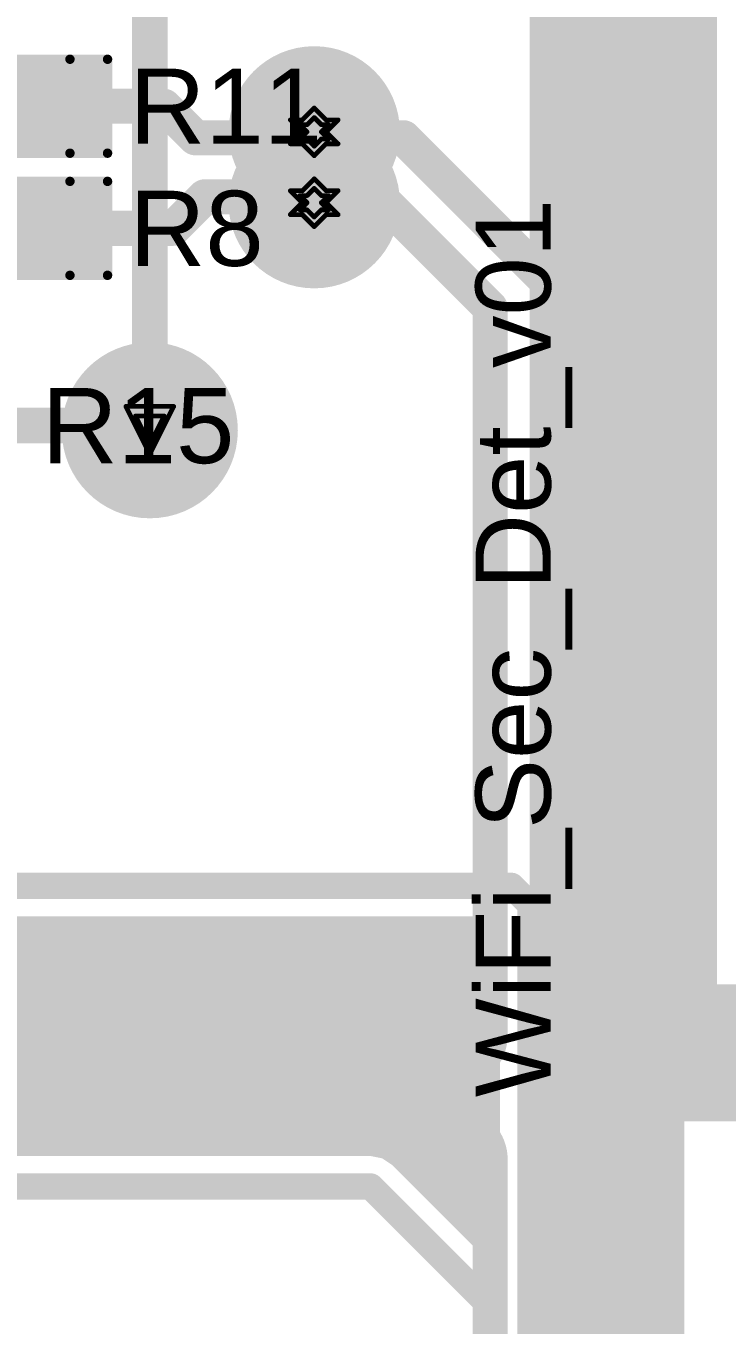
# Model space of a CAD drawing. Header units: inches. Extents: x -21 to 344, y -3 to 240.
# Drawn here: x 68.63 to 76.09, y 36.32 to 50.15 of the extents above; entities that cross this region are included whole.
import ezdxf

# ---------------------------------------------------------------- set-up
doc = ezdxf.new("R2010")
doc.units = ezdxf.units.IN
for name, color, linetype in [('Bottom 3D Body', 216, 'Continuous'), ('Bottom Layer', 5, 'Continuous'), ('Drill Drawing', 1, 'Continuous'), ('Int1 -GND)', 76, 'Continuous'), ('Int2 -PWR)', 16, 'Continuous'), ('Keep-Out Layer', 6, 'Continuous'), ('Route Tool Path', 56, 'Continuous'), ('Top Component Center', 76, 'Continuous'), ('Top Designator', 56, 'Continuous'), ('Top Layer', 1, 'Continuous'), ('Top Overlay', 2, 'Continuous'), ('Top Paste', 8, 'Continuous'), ('Top Solder', 216, 'Continuous'), ('Via Holes', 16, 'Continuous')]:
    doc.layers.add(name, color=color, linetype=linetype)
doc.styles.add('Arial', font='', dxfattribs={"height": 0.2})
doc.styles.get('Arial').set_extended_font_data('Arial')

# ---------------------------------------------------------------- blocks, each defined once
blk = doc.blocks.new('RES_0603_46')
at = {"layer": 'Top Layer'}
for points in [[(-1.283, 0.394), (-0.318, 0.394), (-0.318, -0.394), (-1.283, -0.394)], [(0.318, 0.394), (1.283, 0.394), (1.283, -0.394), (0.318, -0.394)]]:
    blk.add_hatch(color=1, dxfattribs=at).paths.add_polyline_path(points)
at = {"layer": 'Top Paste'}
for points in [[(-1.41, 0.521), (-0.191, 0.521), (-0.191, -0.521), (-1.41, -0.521)], [(0.191, 0.521), (1.41, 0.521), (1.41, -0.521), (0.191, -0.521)]]:
    blk.add_hatch(color=8, dxfattribs=at).paths.add_polyline_path(points)
at = {"layer": 'Top Solder'}
for points in [[(-1.333, 0.444), (-0.268, 0.444), (-0.268, -0.444), (-1.333, -0.444)], [(0.268, 0.444), (1.333, 0.444), (1.333, -0.444), (0.268, -0.444)]]:
    blk.add_hatch(color=216, dxfattribs=at).paths.add_polyline_path(points)
at = {"layer": 'Bottom 3D Body'}
for points in [[(-1, -0.5, 0.1, 0.1, 0), (-1, 0.5, 0.1, 0.1, 0)], [(-1, 0.5, 0.1, 0.1, 0), (1, 0.5, 0.1, 0.1, 0)], [(1, -0.5, 0.1, 0.1, 0), (1, 0.5, 0.1, 0.1, 0)], [(-1, -0.5, 0.1, 0.1, 0), (1, -0.5, 0.1, 0.1, 0)]]:
    blk.add_lwpolyline(points, format="xyseb", dxfattribs=at)
for points in [[(-1.025, 0.5, 0.05, 0.05, 1), (-0.975, 0.5, 0.05, 0.05, 1)], [(-1.025, 0.5, 0.05, 0.05, 1), (-0.975, 0.5, 0.05, 0.05, 1)], [(0.975, 0.5, 0.05, 0.05, 1), (1.025, 0.5, 0.05, 0.05, 1)], [(0.975, 0.5, 0.05, 0.05, 1), (1.025, 0.5, 0.05, 0.05, 1)], [(-1.025, -0.5, 0.05, 0.05, 1), (-0.975, -0.5, 0.05, 0.05, 1)], [(-1.025, -0.5, 0.05, 0.05, 1), (-0.975, -0.5, 0.05, 0.05, 1)], [(0.975, -0.5, 0.05, 0.05, 1), (1.025, -0.5, 0.05, 0.05, 1)], [(0.975, -0.5, 0.05, 0.05, 1), (1.025, -0.5, 0.05, 0.05, 1)]]:
    blk.add_lwpolyline(points, format="xyseb", close=True, dxfattribs=at)
at = {"layer": 'Top Component Center'}
for points in [[(-1.4, 0.5, 0.1, 0.1, 0), (1.4, 0.5, 0.1, 0.1, 0)], [(-1.4, -0.5, 0.1, 0.1, 0), (-1.4, 0.5, 0.1, 0.1, 0)], [(1.4, -0.5, 0.1, 0.1, 0), (1.4, 0.5, 0.1, 0.1, 0)], [(0, -0.2, 0.1, 0.1, 0), (0, 0.2, 0.1, 0.1, 0)], [(-0.2, 0, 0.1, 0.1, 0), (0.2, 0, 0.1, 0.1, 0)], [(-1.4, -0.5, 0.1, 0.1, 0), (1.4, -0.5, 0.1, 0.1, 0)]]:
    blk.add_lwpolyline(points, format="xyseb", dxfattribs=at)
for points in [[(-1.425, 0.5, 0.05, 0.05, 1), (-1.375, 0.5, 0.05, 0.05, 1)], [(-1.425, 0.5, 0.05, 0.05, 1), (-1.375, 0.5, 0.05, 0.05, 1)], [(1.375, 0.5, 0.05, 0.05, 1), (1.425, 0.5, 0.05, 0.05, 1)], [(1.375, 0.5, 0.05, 0.05, 1), (1.425, 0.5, 0.05, 0.05, 1)], [(-0.025, 0.2, 0.05, 0.05, 1), (0.025, 0.2, 0.05, 0.05, 1)], [(-0.225, 0, 0.05, 0.05, 1), (-0.175, 0, 0.05, 0.05, 1)], [(0.175, 0, 0.05, 0.05, 1), (0.225, 0, 0.05, 0.05, 1)], [(-0.025, -0.2, 0.05, 0.05, 1), (0.025, -0.2, 0.05, 0.05, 1)], [(-1.425, -0.5, 0.05, 0.05, 1), (-1.375, -0.5, 0.05, 0.05, 1)], [(-1.425, -0.5, 0.05, 0.05, 1), (-1.375, -0.5, 0.05, 0.05, 1)], [(1.375, -0.5, 0.05, 0.05, 1), (1.425, -0.5, 0.05, 0.05, 1)], [(1.375, -0.5, 0.05, 0.05, 1), (1.425, -0.5, 0.05, 0.05, 1)]]:
    blk.add_lwpolyline(points, format="xyseb", close=True, dxfattribs=at)
at = {"layer": 'Top Designator'}
for points in [[(-1.4, 0.5, 0.1, 0.1, 0), (1.4, 0.5, 0.1, 0.1, 0)], [(-1.4, -0.5, 0.1, 0.1, 0), (-1.4, 0.5, 0.1, 0.1, 0)], [(1.4, -0.5, 0.1, 0.1, 0), (1.4, 0.5, 0.1, 0.1, 0)], [(-1.4, -0.5, 0.1, 0.1, 0), (1.4, -0.5, 0.1, 0.1, 0)]]:
    blk.add_lwpolyline(points, format="xyseb", dxfattribs=at)
for points in [[(-1.425, 0.5, 0.05, 0.05, 1), (-1.375, 0.5, 0.05, 0.05, 1)], [(-1.425, 0.5, 0.05, 0.05, 1), (-1.375, 0.5, 0.05, 0.05, 1)], [(1.375, 0.5, 0.05, 0.05, 1), (1.425, 0.5, 0.05, 0.05, 1)], [(1.375, 0.5, 0.05, 0.05, 1), (1.425, 0.5, 0.05, 0.05, 1)], [(-1.425, -0.5, 0.05, 0.05, 1), (-1.375, -0.5, 0.05, 0.05, 1)], [(-1.425, -0.5, 0.05, 0.05, 1), (-1.375, -0.5, 0.05, 0.05, 1)], [(1.375, -0.5, 0.05, 0.05, 1), (1.425, -0.5, 0.05, 0.05, 1)], [(1.375, -0.5, 0.05, 0.05, 1), (1.425, -0.5, 0.05, 0.05, 1)]]:
    blk.add_lwpolyline(points, format="xyseb", close=True, dxfattribs=at)
at = {"layer": 'Top Overlay'}
for points in [[(-1.4, 0.5, 0.1, 0.1, 0), (1.4, 0.5, 0.1, 0.1, 0)], [(-1.4, -0.5, 0.1, 0.1, 0), (-1.4, 0.5, 0.1, 0.1, 0)], [(1.4, -0.5, 0.1, 0.1, 0), (1.4, 0.5, 0.1, 0.1, 0)], [(-1.4, -0.5, 0.1, 0.1, 0), (1.4, -0.5, 0.1, 0.1, 0)]]:
    blk.add_lwpolyline(points, format="xyseb", dxfattribs=at)
for points in [[(-1.425, 0.5, 0.05, 0.05, 1), (-1.375, 0.5, 0.05, 0.05, 1)], [(-1.425, 0.5, 0.05, 0.05, 1), (-1.375, 0.5, 0.05, 0.05, 1)], [(1.375, 0.5, 0.05, 0.05, 1), (1.425, 0.5, 0.05, 0.05, 1)], [(1.375, 0.5, 0.05, 0.05, 1), (1.425, 0.5, 0.05, 0.05, 1)], [(-1.425, -0.5, 0.05, 0.05, 1), (-1.375, -0.5, 0.05, 0.05, 1)], [(-1.425, -0.5, 0.05, 0.05, 1), (-1.375, -0.5, 0.05, 0.05, 1)], [(1.375, -0.5, 0.05, 0.05, 1), (1.425, -0.5, 0.05, 0.05, 1)], [(1.375, -0.5, 0.05, 0.05, 1), (1.425, -0.5, 0.05, 0.05, 1)]]:
    blk.add_lwpolyline(points, format="xyseb", close=True, dxfattribs=at)
at = {"layer": 'Top Designator', "style": 'Arial'}
blk.add_text('R11', height=0.4, rotation=360, dxfattribs=at).set_placement((-0.8, -0.3))
blk = doc.blocks.new('RES_0603_49')
at = {"layer": 'Top Layer'}
for points in [[(-1.283, 0.394), (-0.318, 0.394), (-0.318, -0.394), (-1.283, -0.394)], [(0.318, 0.394), (1.283, 0.394), (1.283, -0.394), (0.318, -0.394)]]:
    blk.add_hatch(color=1, dxfattribs=at).paths.add_polyline_path(points)
at = {"layer": 'Top Paste'}
for points in [[(-1.41, 0.521), (-0.191, 0.521), (-0.191, -0.521), (-1.41, -0.521)], [(0.191, 0.521), (1.41, 0.521), (1.41, -0.521), (0.191, -0.521)]]:
    blk.add_hatch(color=8, dxfattribs=at).paths.add_polyline_path(points)
at = {"layer": 'Top Solder'}
for points in [[(-1.333, 0.444), (-0.268, 0.444), (-0.268, -0.444), (-1.333, -0.444)], [(0.268, 0.444), (1.333, 0.444), (1.333, -0.444), (0.268, -0.444)]]:
    blk.add_hatch(color=216, dxfattribs=at).paths.add_polyline_path(points)
at = {"layer": 'Bottom 3D Body'}
for points in [[(-1, 0.5, 0.1, 0.1, 0), (1, 0.5, 0.1, 0.1, 0)], [(-1, -0.5, 0.1, 0.1, 0), (-1, 0.5, 0.1, 0.1, 0)], [(1, -0.5, 0.1, 0.1, 0), (1, 0.5, 0.1, 0.1, 0)], [(-1, -0.5, 0.1, 0.1, 0), (1, -0.5, 0.1, 0.1, 0)]]:
    blk.add_lwpolyline(points, format="xyseb", dxfattribs=at)
for points in [[(-1.025, 0.5, 0.05, 0.05, 1), (-0.975, 0.5, 0.05, 0.05, 1)], [(-1.025, 0.5, 0.05, 0.05, 1), (-0.975, 0.5, 0.05, 0.05, 1)], [(0.975, 0.5, 0.05, 0.05, 1), (1.025, 0.5, 0.05, 0.05, 1)], [(0.975, 0.5, 0.05, 0.05, 1), (1.025, 0.5, 0.05, 0.05, 1)], [(-1.025, -0.5, 0.05, 0.05, 1), (-0.975, -0.5, 0.05, 0.05, 1)], [(-1.025, -0.5, 0.05, 0.05, 1), (-0.975, -0.5, 0.05, 0.05, 1)], [(0.975, -0.5, 0.05, 0.05, 1), (1.025, -0.5, 0.05, 0.05, 1)], [(0.975, -0.5, 0.05, 0.05, 1), (1.025, -0.5, 0.05, 0.05, 1)]]:
    blk.add_lwpolyline(points, format="xyseb", close=True, dxfattribs=at)
at = {"layer": 'Top Component Center'}
for points in [[(-1.4, -0.5, 0.1, 0.1, 0), (-1.4, 0.5, 0.1, 0.1, 0)], [(-1.4, 0.5, 0.1, 0.1, 0), (1.4, 0.5, 0.1, 0.1, 0)], [(1.4, -0.5, 0.1, 0.1, 0), (1.4, 0.5, 0.1, 0.1, 0)], [(0, -0.2, 0.1, 0.1, 0), (0, 0.2, 0.1, 0.1, 0)], [(-0.2, 0, 0.1, 0.1, 0), (0.2, 0, 0.1, 0.1, 0)], [(-1.4, -0.5, 0.1, 0.1, 0), (1.4, -0.5, 0.1, 0.1, 0)]]:
    blk.add_lwpolyline(points, format="xyseb", dxfattribs=at)
for points in [[(-1.425, 0.5, 0.05, 0.05, 1), (-1.375, 0.5, 0.05, 0.05, 1)], [(-1.425, 0.5, 0.05, 0.05, 1), (-1.375, 0.5, 0.05, 0.05, 1)], [(1.375, 0.5, 0.05, 0.05, 1), (1.425, 0.5, 0.05, 0.05, 1)], [(1.375, 0.5, 0.05, 0.05, 1), (1.425, 0.5, 0.05, 0.05, 1)], [(-0.025, 0.2, 0.05, 0.05, 1), (0.025, 0.2, 0.05, 0.05, 1)], [(-0.225, 0, 0.05, 0.05, 1), (-0.175, 0, 0.05, 0.05, 1)], [(0.175, 0, 0.05, 0.05, 1), (0.225, 0, 0.05, 0.05, 1)], [(-0.025, -0.2, 0.05, 0.05, 1), (0.025, -0.2, 0.05, 0.05, 1)], [(-1.425, -0.5, 0.05, 0.05, 1), (-1.375, -0.5, 0.05, 0.05, 1)], [(-1.425, -0.5, 0.05, 0.05, 1), (-1.375, -0.5, 0.05, 0.05, 1)], [(1.375, -0.5, 0.05, 0.05, 1), (1.425, -0.5, 0.05, 0.05, 1)], [(1.375, -0.5, 0.05, 0.05, 1), (1.425, -0.5, 0.05, 0.05, 1)]]:
    blk.add_lwpolyline(points, format="xyseb", close=True, dxfattribs=at)
at = {"layer": 'Top Designator'}
for points in [[(-1.4, -0.5, 0.1, 0.1, 0), (-1.4, 0.5, 0.1, 0.1, 0)], [(-1.4, 0.5, 0.1, 0.1, 0), (1.4, 0.5, 0.1, 0.1, 0)], [(1.4, -0.5, 0.1, 0.1, 0), (1.4, 0.5, 0.1, 0.1, 0)], [(-1.4, -0.5, 0.1, 0.1, 0), (1.4, -0.5, 0.1, 0.1, 0)]]:
    blk.add_lwpolyline(points, format="xyseb", dxfattribs=at)
for points in [[(-1.425, 0.5, 0.05, 0.05, 1), (-1.375, 0.5, 0.05, 0.05, 1)], [(-1.425, 0.5, 0.05, 0.05, 1), (-1.375, 0.5, 0.05, 0.05, 1)], [(1.375, 0.5, 0.05, 0.05, 1), (1.425, 0.5, 0.05, 0.05, 1)], [(1.375, 0.5, 0.05, 0.05, 1), (1.425, 0.5, 0.05, 0.05, 1)], [(-1.425, -0.5, 0.05, 0.05, 1), (-1.375, -0.5, 0.05, 0.05, 1)], [(-1.425, -0.5, 0.05, 0.05, 1), (-1.375, -0.5, 0.05, 0.05, 1)], [(1.375, -0.5, 0.05, 0.05, 1), (1.425, -0.5, 0.05, 0.05, 1)], [(1.375, -0.5, 0.05, 0.05, 1), (1.425, -0.5, 0.05, 0.05, 1)]]:
    blk.add_lwpolyline(points, format="xyseb", close=True, dxfattribs=at)
at = {"layer": 'Top Overlay'}
for points in [[(-1.4, -0.5, 0.1, 0.1, 0), (-1.4, 0.5, 0.1, 0.1, 0)], [(-1.4, 0.5, 0.1, 0.1, 0), (1.4, 0.5, 0.1, 0.1, 0)], [(1.4, -0.5, 0.1, 0.1, 0), (1.4, 0.5, 0.1, 0.1, 0)], [(-1.4, -0.5, 0.1, 0.1, 0), (1.4, -0.5, 0.1, 0.1, 0)]]:
    blk.add_lwpolyline(points, format="xyseb", dxfattribs=at)
for points in [[(-1.425, 0.5, 0.05, 0.05, 1), (-1.375, 0.5, 0.05, 0.05, 1)], [(-1.425, 0.5, 0.05, 0.05, 1), (-1.375, 0.5, 0.05, 0.05, 1)], [(1.375, 0.5, 0.05, 0.05, 1), (1.425, 0.5, 0.05, 0.05, 1)], [(1.375, 0.5, 0.05, 0.05, 1), (1.425, 0.5, 0.05, 0.05, 1)], [(-1.425, -0.5, 0.05, 0.05, 1), (-1.375, -0.5, 0.05, 0.05, 1)], [(-1.425, -0.5, 0.05, 0.05, 1), (-1.375, -0.5, 0.05, 0.05, 1)], [(1.375, -0.5, 0.05, 0.05, 1), (1.425, -0.5, 0.05, 0.05, 1)], [(1.375, -0.5, 0.05, 0.05, 1), (1.425, -0.5, 0.05, 0.05, 1)]]:
    blk.add_lwpolyline(points, format="xyseb", close=True, dxfattribs=at)
at = {"layer": 'Top Designator', "style": 'Arial'}
blk.add_text('R8', height=0.4, dxfattribs=at).set_placement((-0.8, -0.3))

msp = doc.modelspace()

# ---------------------------------------------------------------- hatches: boundary and pattern name
at = {"layer": 'Bottom Layer'}
h = msp.add_hatch(color=5, dxfattribs=at)
edge = h.paths.add_edge_path()
edge.add_arc((71.7, 49.027), 0.25, 0, 360)
h = msp.add_hatch(color=5, dxfattribs=at)
edge = h.paths.add_edge_path()
edge.add_arc((71.7, 48.273), 0.25, 0, 360)
h = msp.add_hatch(color=5, dxfattribs=at)
edge = h.paths.add_edge_path()
edge.add_arc((69.95, 45.85), 0.3, 0, 360)
at = {"layer": 'Int1 -GND)'}
h = msp.add_hatch(color=7, dxfattribs=at)
edge = h.paths.add_edge_path()
edge.add_arc((71.7, 49.027), 0.912, 0, 360)
h = msp.add_hatch(color=7, dxfattribs=at)
edge = h.paths.add_edge_path()
edge.add_arc((71.7, 48.273), 0.912, 0, 360)
h = msp.add_hatch(color=7, dxfattribs=at)
edge = h.paths.add_edge_path()
edge.add_arc((69.95, 45.85), 0.937, 0, 360)
at = {"layer": 'Int2 -PWR)'}
h = msp.add_hatch(color=7, dxfattribs=at)
edge = h.paths.add_edge_path()
edge.add_arc((71.7, 49.027), 0.912, 0, 360)
h = msp.add_hatch(color=7, dxfattribs=at)
edge = h.paths.add_edge_path()
edge.add_arc((71.7, 48.273), 0.912, 0, 360)
h = msp.add_hatch(color=7, dxfattribs=at)
edge = h.paths.add_edge_path()
edge.add_arc((69.95, 45.85), 0.937, 0, 360)
at = {"layer": 'Top Layer'}
h = msp.add_hatch(color=1, dxfattribs=at)
edge = h.paths.add_edge_path()
edge.add_arc((71.7, 49.027), 0.25, 0, 360)
h = msp.add_hatch(color=1, dxfattribs=at)
edge = h.paths.add_edge_path()
edge.add_arc((71.7, 48.273), 0.25, 0, 360)
h = msp.add_hatch(color=1, dxfattribs=at)
edge = h.paths.add_edge_path()
edge.add_arc((69.95, 45.85), 0.3, 0, 360)
h = msp.add_hatch(color=1, dxfattribs=at)
h.paths.add_polyline_path([(62.522, 40.771), (62.627, 40.701), (62.751, 40.676), (73.666, 40.676), (73.676, 40.666), (73.676, 37.047), (73.559, 36.999), (72.529, 38.029), (72.424, 38.099), (72.3, 38.124), (65.708, 38.124), (65.656, 38.251), (65.663, 38.258), (65.728, 38.415), (65.728, 38.585), (65.663, 38.742), (65.542, 38.863), (65.385, 38.928), (65.215, 38.928), (65.058, 38.863), (65.019, 38.824), (62.736, 38.824), (62.262, 39.298), (62.262, 40.866), (62.379, 40.914)])
h.paths.add_polyline_path([(67.291, 40.421), (67.291, 40.09), (67.621, 40.09), (67.57, 40.214), (67.414, 40.37)], flags=0)
h.paths.add_polyline_path([(66.91, 40.421), (66.786, 40.37), (66.63, 40.214), (66.579, 40.09), (66.91, 40.09)], flags=0)
h.paths.add_polyline_path([(64.304, 40.504), (63.527, 40.504), (63.527, 40.027), (64.304, 40.027)], flags=0)
h.paths.add_polyline_path([(63.273, 40.504), (62.496, 40.504), (62.496, 40.027), (63.273, 40.027)], flags=0)
h.paths.add_polyline_path([(67.621, 39.709), (67.291, 39.709), (67.291, 39.379), (67.414, 39.43), (67.57, 39.586)], flags=0)
h.paths.add_polyline_path([(66.91, 39.709), (66.579, 39.709), (66.63, 39.586), (66.786, 39.43), (66.91, 39.379)], flags=0)
h.paths.add_polyline_path([(64.304, 39.773), (63.527, 39.773), (63.527, 39.296), (64.304, 39.296)], flags=0)
h.paths.add_polyline_path([(63.273, 39.773), (62.496, 39.773), (62.496, 39.296), (63.273, 39.296)], flags=0)
at = {"layer": 'Via Holes'}
h = msp.add_hatch(color=7, dxfattribs=at)
edge = h.paths.add_edge_path()
edge.add_arc((71.7, 49.027), 0.15, 0, 360)
h = msp.add_hatch(color=7, dxfattribs=at)
edge = h.paths.add_edge_path()
edge.add_arc((71.7, 48.273), 0.15, 0, 360)
h = msp.add_hatch(color=7, dxfattribs=at)
edge = h.paths.add_edge_path()
edge.add_arc((69.95, 45.85), 0.175, 0, 360)

# ---------------------------------------------------------------- linework, layer by layer
at = {"layer": 'Bottom Layer'}
for points in [[(69.95, 45.85, 0.381, 0.381, 0), (69.95, 57.477, 0.381, 0.381, 0)], [(71.7, 49.027, 0.373, 0.373, 0), (71.734, 49.027, 0.373, 0.373, 0)], [(71.734, 49.027, 0.373, 0.373, 0), (71.798, 48.964, 0.373, 0.373, 0)], [(71.798, 48.964, 0.373, 0.373, 0), (72.65, 48.964, 0.373, 0.373, 0)], [(72.65, 48.964, 0.373, 0.373, 0), (74.2, 47.414, 0.373, 0.373, 0)], [(71.7, 48.273, 0.373, 0.373, 0), (71.734, 48.273, 0.373, 0.373, 0)], [(71.734, 48.273, 0.373, 0.373, 0), (71.798, 48.336, 0.373, 0.373, 0)], [(71.798, 48.336, 0.373, 0.373, 0), (72.391, 48.336, 0.373, 0.373, 0)], [(72.391, 48.336, 0.373, 0.373, 0), (73.573, 47.154, 0.373, 0.373, 0)], [(74.2, 26.786, 0.373, 0.373, 0), (74.2, 47.414, 0.373, 0.373, 0)], [(73.573, 46.324, 0.373, 0.373, 0), (73.573, 47.154, 0.373, 0.373, 0)], [(73.573, 40.485, 0.373, 0.373, 0), (73.573, 46.324, 0.373, 0.373, 0)], [(73.573, 39.41, 0.373, 0.373, 0), (73.573, 40.485, 0.373, 0.373, 0)], [(73.573, 39.41, 0.373, 0.373, -0.414214), (73.199, 39.036, 0.373, 0.373, 0)], [(73.068, 38.46, 0.373, 0.373, -1), (73.068, 39.036, 0.373, 0.373, 0)], [(73.068, 39.036, 0.373, 0.373, 0), (73.199, 39.036, 0.373, 0.373, 0)], [(73.068, 38.46, 0.373, 0.373, 0), (73.199, 38.46, 0.373, 0.373, 0)], [(73.199, 38.46, 0.373, 0.373, -0.414214), (73.573, 38.087, 0.373, 0.373, 0)], [(73.573, 37.9, 0.373, 0.373, 0), (73.573, 38.087, 0.373, 0.373, 0)], [(73.573, 27.046, 0.373, 0.373, 0), (73.573, 37.9, 0.373, 0.373, 0)]]:
    msp.add_lwpolyline(points, format="xyseb", dxfattribs=at)
for points in [[(71.607, 49.027, 0.187, 0.187, 1), (71.793, 49.027, 0.187, 0.187, 1)], [(71.641, 49.027, 0.187, 0.187, 1), (71.828, 49.027, 0.187, 0.187, 1)], [(71.641, 49.027, 0.187, 0.187, 1), (71.828, 49.027, 0.187, 0.187, 1)], [(71.704, 48.964, 0.187, 0.187, 1), (71.891, 48.964, 0.187, 0.187, 1)], [(71.704, 48.964, 0.187, 0.187, 1), (71.891, 48.964, 0.187, 0.187, 1)], [(72.557, 48.964, 0.187, 0.187, 1), (72.744, 48.964, 0.187, 0.187, 1)], [(72.557, 48.964, 0.187, 0.187, 1), (72.744, 48.964, 0.187, 0.187, 1)], [(71.607, 48.273, 0.187, 0.187, 1), (71.793, 48.273, 0.187, 0.187, 1)], [(71.641, 48.273, 0.187, 0.187, 1), (71.828, 48.273, 0.187, 0.187, 1)], [(71.641, 48.273, 0.187, 0.187, 1), (71.828, 48.273, 0.187, 0.187, 1)], [(71.704, 48.336, 0.187, 0.187, 1), (71.891, 48.336, 0.187, 0.187, 1)], [(71.704, 48.336, 0.187, 0.187, 1), (71.891, 48.336, 0.187, 0.187, 1)], [(72.297, 48.336, 0.187, 0.187, 1), (72.484, 48.336, 0.187, 0.187, 1)], [(72.297, 48.336, 0.187, 0.187, 1), (72.484, 48.336, 0.187, 0.187, 1)], [(74.107, 47.414, 0.187, 0.187, 1), (74.293, 47.414, 0.187, 0.187, 1)], [(74.107, 47.414, 0.187, 0.187, 1), (74.293, 47.414, 0.187, 0.187, 1)], [(73.479, 47.154, 0.187, 0.187, 1), (73.666, 47.154, 0.187, 0.187, 1)], [(73.479, 47.154, 0.187, 0.187, 1), (73.666, 47.154, 0.187, 0.187, 1)], [(73.479, 46.324, 0.187, 0.187, 1), (73.666, 46.324, 0.187, 0.187, 1)], [(73.479, 46.324, 0.187, 0.187, 1), (73.666, 46.324, 0.187, 0.187, 1)], [(69.855, 45.85, 0.191, 0.191, 1), (70.045, 45.85, 0.191, 0.191, 1)], [(73.479, 40.485, 0.187, 0.187, 1), (73.666, 40.485, 0.187, 0.187, 1)], [(73.479, 40.485, 0.187, 0.187, 1), (73.666, 40.485, 0.187, 0.187, 1)], [(73.479, 39.41, 0.187, 0.187, 1), (73.666, 39.41, 0.187, 0.187, 1)], [(73.479, 39.41, 0.187, 0.187, 1), (73.666, 39.41, 0.187, 0.187, 1)], [(72.974, 39.036, 0.187, 0.187, 1), (73.161, 39.036, 0.187, 0.187, 1)], [(72.974, 39.036, 0.187, 0.187, 1), (73.161, 39.036, 0.187, 0.187, 1)], [(73.106, 39.036, 0.187, 0.187, 1), (73.293, 39.036, 0.187, 0.187, 1)], [(73.106, 39.036, 0.187, 0.187, 1), (73.293, 39.036, 0.187, 0.187, 1)], [(72.974, 38.46, 0.187, 0.187, 1), (73.161, 38.46, 0.187, 0.187, 1)], [(72.974, 38.46, 0.187, 0.187, 1), (73.161, 38.46, 0.187, 0.187, 1)], [(73.106, 38.46, 0.187, 0.187, 1), (73.293, 38.46, 0.187, 0.187, 1)], [(73.106, 38.46, 0.187, 0.187, 1), (73.293, 38.46, 0.187, 0.187, 1)], [(73.479, 38.087, 0.187, 0.187, 1), (73.666, 38.087, 0.187, 0.187, 1)], [(73.479, 38.087, 0.187, 0.187, 1), (73.666, 38.087, 0.187, 0.187, 1)], [(73.479, 37.9, 0.187, 0.187, 1), (73.666, 37.9, 0.187, 0.187, 1)], [(73.479, 37.9, 0.187, 0.187, 1), (73.666, 37.9, 0.187, 0.187, 1)]]:
    msp.add_lwpolyline(points, format="xyseb", close=True, dxfattribs=at)
at = {"layer": 'Drill Drawing'}
for points in [[(71.573, 49.154, 0.0508, 0.0508, 0), (71.7, 49.281, 0.0508, 0.0508, 0)], [(71.7, 49.281, 0.0508, 0.0508, 0), (71.827, 49.154, 0.0508, 0.0508, 0)], [(71.446, 49.154, 0.0508, 0.0508, 0), (71.573, 49.027, 0.0508, 0.0508, 0)], [(71.446, 49.154, 0.0508, 0.0508, 0), (71.573, 49.154, 0.0508, 0.0508, 0)], [(71.548, 49.103, 0.0508, 0.0508, 0), (71.624, 49.027, 0.0508, 0.0508, 0)], [(71.548, 49.103, 0.0508, 0.0508, 0), (71.624, 49.103, 0.0508, 0.0508, 0)], [(71.624, 49.103, 0.0508, 0.0508, 0), (71.7, 49.179, 0.0508, 0.0508, 0)], [(71.7, 49.179, 0.0508, 0.0508, 0), (71.776, 49.103, 0.0508, 0.0508, 0)], [(71.776, 49.103, 0.0508, 0.0508, 0), (71.852, 49.103, 0.0508, 0.0508, 0)], [(71.776, 49.027, 0.0508, 0.0508, 0), (71.852, 49.103, 0.0508, 0.0508, 0)], [(71.827, 49.154, 0.0508, 0.0508, 0), (71.954, 49.154, 0.0508, 0.0508, 0)], [(71.827, 49.027, 0.0508, 0.0508, 0), (71.954, 49.154, 0.0508, 0.0508, 0)], [(71.446, 48.9, 0.0508, 0.0508, 0), (71.573, 49.027, 0.0508, 0.0508, 0)], [(71.548, 48.951, 0.0508, 0.0508, 0), (71.624, 49.027, 0.0508, 0.0508, 0)], [(71.548, 48.951, 0.0508, 0.0508, 0), (71.624, 48.951, 0.0508, 0.0508, 0)], [(71.624, 48.951, 0.0508, 0.0508, 0), (71.7, 48.875, 0.0508, 0.0508, 0)], [(71.7, 48.875, 0.0508, 0.0508, 0), (71.776, 48.951, 0.0508, 0.0508, 0)], [(71.776, 49.027, 0.0508, 0.0508, 0), (71.852, 48.951, 0.0508, 0.0508, 0)], [(71.776, 48.951, 0.0508, 0.0508, 0), (71.852, 48.951, 0.0508, 0.0508, 0)], [(71.827, 49.027, 0.0508, 0.0508, 0), (71.954, 48.9, 0.0508, 0.0508, 0)], [(71.446, 48.9, 0.0508, 0.0508, 0), (71.573, 48.9, 0.0508, 0.0508, 0)], [(71.573, 48.9, 0.0508, 0.0508, 0), (71.7, 48.773, 0.0508, 0.0508, 0)], [(71.7, 48.773, 0.0508, 0.0508, 0), (71.827, 48.9, 0.0508, 0.0508, 0)], [(71.827, 48.9, 0.0508, 0.0508, 0), (71.954, 48.9, 0.0508, 0.0508, 0)], [(71.573, 48.4, 0.0508, 0.0508, 0), (71.7, 48.527, 0.0508, 0.0508, 0)], [(71.7, 48.527, 0.0508, 0.0508, 0), (71.827, 48.4, 0.0508, 0.0508, 0)], [(71.446, 48.4, 0.0508, 0.0508, 0), (71.573, 48.273, 0.0508, 0.0508, 0)], [(71.446, 48.4, 0.0508, 0.0508, 0), (71.573, 48.4, 0.0508, 0.0508, 0)], [(71.624, 48.349, 0.0508, 0.0508, 0), (71.7, 48.425, 0.0508, 0.0508, 0)], [(71.7, 48.425, 0.0508, 0.0508, 0), (71.776, 48.349, 0.0508, 0.0508, 0)], [(71.827, 48.4, 0.0508, 0.0508, 0), (71.954, 48.4, 0.0508, 0.0508, 0)], [(71.827, 48.273, 0.0508, 0.0508, 0), (71.954, 48.4, 0.0508, 0.0508, 0)], [(71.446, 48.146, 0.0508, 0.0508, 0), (71.573, 48.273, 0.0508, 0.0508, 0)], [(71.548, 48.349, 0.0508, 0.0508, 0), (71.624, 48.273, 0.0508, 0.0508, 0)], [(71.548, 48.349, 0.0508, 0.0508, 0), (71.624, 48.349, 0.0508, 0.0508, 0)], [(71.548, 48.197, 0.0508, 0.0508, 0), (71.624, 48.273, 0.0508, 0.0508, 0)], [(71.776, 48.349, 0.0508, 0.0508, 0), (71.852, 48.349, 0.0508, 0.0508, 0)], [(71.776, 48.273, 0.0508, 0.0508, 0), (71.852, 48.349, 0.0508, 0.0508, 0)], [(71.776, 48.273, 0.0508, 0.0508, 0), (71.852, 48.197, 0.0508, 0.0508, 0)], [(71.827, 48.273, 0.0508, 0.0508, 0), (71.954, 48.146, 0.0508, 0.0508, 0)], [(71.446, 48.146, 0.0508, 0.0508, 0), (71.573, 48.146, 0.0508, 0.0508, 0)], [(71.548, 48.197, 0.0508, 0.0508, 0), (71.624, 48.197, 0.0508, 0.0508, 0)], [(71.573, 48.146, 0.0508, 0.0508, 0), (71.7, 48.019, 0.0508, 0.0508, 0)], [(71.624, 48.197, 0.0508, 0.0508, 0), (71.7, 48.121, 0.0508, 0.0508, 0)], [(71.7, 48.121, 0.0508, 0.0508, 0), (71.776, 48.197, 0.0508, 0.0508, 0)], [(71.7, 48.019, 0.0508, 0.0508, 0), (71.827, 48.146, 0.0508, 0.0508, 0)], [(71.776, 48.197, 0.0508, 0.0508, 0), (71.852, 48.197, 0.0508, 0.0508, 0)], [(71.827, 48.146, 0.0508, 0.0508, 0), (71.954, 48.146, 0.0508, 0.0508, 0)], [(69.696, 46.104, 0.0508, 0.0508, 0), (70.204, 46.104, 0.0508, 0.0508, 0)], [(69.696, 46.104, 0.0508, 0.0508, 0), (69.95, 45.596, 0.0508, 0.0508, 0)], [(69.95, 45.596, 0.0508, 0.0508, 0), (70.204, 46.104, 0.0508, 0.0508, 0)], [(69.798, 46.002, 0.0508, 0.0508, 0), (70.103, 46.002, 0.0508, 0.0508, 0)], [(69.798, 46.002, 0.0508, 0.0508, 0), (69.95, 45.698, 0.0508, 0.0508, 0)], [(69.95, 45.698, 0.0508, 0.0508, 0), (70.103, 46.002, 0.0508, 0.0508, 0)]]:
    msp.add_lwpolyline(points, format="xyseb", dxfattribs=at)
for points in [[(71.687, 49.281, 0.0254, 0.0254, 1), (71.713, 49.281, 0.0254, 0.0254, 1)], [(71.687, 49.281, 0.0254, 0.0254, 1), (71.713, 49.281, 0.0254, 0.0254, 1)], [(71.433, 49.154, 0.0254, 0.0254, 1), (71.459, 49.154, 0.0254, 0.0254, 1)], [(71.433, 49.154, 0.0254, 0.0254, 1), (71.459, 49.154, 0.0254, 0.0254, 1)], [(71.535, 49.103, 0.0254, 0.0254, 1), (71.56, 49.103, 0.0254, 0.0254, 1)], [(71.535, 49.103, 0.0254, 0.0254, 1), (71.56, 49.103, 0.0254, 0.0254, 1)], [(71.56, 49.154, 0.0254, 0.0254, 1), (71.586, 49.154, 0.0254, 0.0254, 1)], [(71.56, 49.154, 0.0254, 0.0254, 1), (71.586, 49.154, 0.0254, 0.0254, 1)], [(71.611, 49.103, 0.0254, 0.0254, 1), (71.636, 49.103, 0.0254, 0.0254, 1)], [(71.611, 49.103, 0.0254, 0.0254, 1), (71.636, 49.103, 0.0254, 0.0254, 1)], [(71.687, 49.179, 0.0254, 0.0254, 1), (71.713, 49.179, 0.0254, 0.0254, 1)], [(71.687, 49.179, 0.0254, 0.0254, 1), (71.713, 49.179, 0.0254, 0.0254, 1)], [(71.763, 49.103, 0.0254, 0.0254, 1), (71.789, 49.103, 0.0254, 0.0254, 1)], [(71.763, 49.103, 0.0254, 0.0254, 1), (71.789, 49.103, 0.0254, 0.0254, 1)], [(71.814, 49.154, 0.0254, 0.0254, 1), (71.84, 49.154, 0.0254, 0.0254, 1)], [(71.814, 49.154, 0.0254, 0.0254, 1), (71.84, 49.154, 0.0254, 0.0254, 1)], [(71.84, 49.103, 0.0254, 0.0254, 1), (71.865, 49.103, 0.0254, 0.0254, 1)], [(71.84, 49.103, 0.0254, 0.0254, 1), (71.865, 49.103, 0.0254, 0.0254, 1)], [(71.941, 49.154, 0.0254, 0.0254, 1), (71.967, 49.154, 0.0254, 0.0254, 1)], [(71.941, 49.154, 0.0254, 0.0254, 1), (71.967, 49.154, 0.0254, 0.0254, 1)], [(71.535, 48.951, 0.0254, 0.0254, 1), (71.56, 48.951, 0.0254, 0.0254, 1)], [(71.535, 48.951, 0.0254, 0.0254, 1), (71.56, 48.951, 0.0254, 0.0254, 1)], [(71.56, 49.027, 0.0254, 0.0254, 1), (71.586, 49.027, 0.0254, 0.0254, 1)], [(71.56, 49.027, 0.0254, 0.0254, 1), (71.586, 49.027, 0.0254, 0.0254, 1)], [(71.611, 49.027, 0.0254, 0.0254, 1), (71.636, 49.027, 0.0254, 0.0254, 1)], [(71.611, 49.027, 0.0254, 0.0254, 1), (71.636, 49.027, 0.0254, 0.0254, 1)], [(71.611, 48.951, 0.0254, 0.0254, 1), (71.636, 48.951, 0.0254, 0.0254, 1)], [(71.611, 48.951, 0.0254, 0.0254, 1), (71.636, 48.951, 0.0254, 0.0254, 1)], [(71.763, 49.027, 0.0254, 0.0254, 1), (71.789, 49.027, 0.0254, 0.0254, 1)], [(71.763, 49.027, 0.0254, 0.0254, 1), (71.789, 49.027, 0.0254, 0.0254, 1)], [(71.763, 48.951, 0.0254, 0.0254, 1), (71.789, 48.951, 0.0254, 0.0254, 1)], [(71.763, 48.951, 0.0254, 0.0254, 1), (71.789, 48.951, 0.0254, 0.0254, 1)], [(71.814, 49.027, 0.0254, 0.0254, 1), (71.84, 49.027, 0.0254, 0.0254, 1)], [(71.814, 49.027, 0.0254, 0.0254, 1), (71.84, 49.027, 0.0254, 0.0254, 1)], [(71.84, 48.951, 0.0254, 0.0254, 1), (71.865, 48.951, 0.0254, 0.0254, 1)], [(71.84, 48.951, 0.0254, 0.0254, 1), (71.865, 48.951, 0.0254, 0.0254, 1)], [(71.433, 48.9, 0.0254, 0.0254, 1), (71.459, 48.9, 0.0254, 0.0254, 1)], [(71.433, 48.9, 0.0254, 0.0254, 1), (71.459, 48.9, 0.0254, 0.0254, 1)], [(71.56, 48.9, 0.0254, 0.0254, 1), (71.586, 48.9, 0.0254, 0.0254, 1)], [(71.56, 48.9, 0.0254, 0.0254, 1), (71.586, 48.9, 0.0254, 0.0254, 1)], [(71.687, 48.875, 0.0254, 0.0254, 1), (71.713, 48.875, 0.0254, 0.0254, 1)], [(71.687, 48.875, 0.0254, 0.0254, 1), (71.713, 48.875, 0.0254, 0.0254, 1)], [(71.814, 48.9, 0.0254, 0.0254, 1), (71.84, 48.9, 0.0254, 0.0254, 1)], [(71.814, 48.9, 0.0254, 0.0254, 1), (71.84, 48.9, 0.0254, 0.0254, 1)], [(71.941, 48.9, 0.0254, 0.0254, 1), (71.967, 48.9, 0.0254, 0.0254, 1)], [(71.941, 48.9, 0.0254, 0.0254, 1), (71.967, 48.9, 0.0254, 0.0254, 1)], [(71.687, 48.773, 0.0254, 0.0254, 1), (71.713, 48.773, 0.0254, 0.0254, 1)], [(71.687, 48.773, 0.0254, 0.0254, 1), (71.713, 48.773, 0.0254, 0.0254, 1)], [(71.687, 48.527, 0.0254, 0.0254, 1), (71.713, 48.527, 0.0254, 0.0254, 1)], [(71.687, 48.527, 0.0254, 0.0254, 1), (71.713, 48.527, 0.0254, 0.0254, 1)], [(71.433, 48.4, 0.0254, 0.0254, 1), (71.459, 48.4, 0.0254, 0.0254, 1)], [(71.433, 48.4, 0.0254, 0.0254, 1), (71.459, 48.4, 0.0254, 0.0254, 1)], [(71.56, 48.4, 0.0254, 0.0254, 1), (71.586, 48.4, 0.0254, 0.0254, 1)], [(71.56, 48.4, 0.0254, 0.0254, 1), (71.586, 48.4, 0.0254, 0.0254, 1)], [(71.687, 48.425, 0.0254, 0.0254, 1), (71.713, 48.425, 0.0254, 0.0254, 1)], [(71.687, 48.425, 0.0254, 0.0254, 1), (71.713, 48.425, 0.0254, 0.0254, 1)], [(71.814, 48.4, 0.0254, 0.0254, 1), (71.84, 48.4, 0.0254, 0.0254, 1)], [(71.814, 48.4, 0.0254, 0.0254, 1), (71.84, 48.4, 0.0254, 0.0254, 1)], [(71.941, 48.4, 0.0254, 0.0254, 1), (71.967, 48.4, 0.0254, 0.0254, 1)], [(71.941, 48.4, 0.0254, 0.0254, 1), (71.967, 48.4, 0.0254, 0.0254, 1)], [(71.535, 48.349, 0.0254, 0.0254, 1), (71.56, 48.349, 0.0254, 0.0254, 1)], [(71.535, 48.349, 0.0254, 0.0254, 1), (71.56, 48.349, 0.0254, 0.0254, 1)], [(71.56, 48.273, 0.0254, 0.0254, 1), (71.586, 48.273, 0.0254, 0.0254, 1)], [(71.56, 48.273, 0.0254, 0.0254, 1), (71.586, 48.273, 0.0254, 0.0254, 1)], [(71.611, 48.349, 0.0254, 0.0254, 1), (71.636, 48.349, 0.0254, 0.0254, 1)], [(71.611, 48.349, 0.0254, 0.0254, 1), (71.636, 48.349, 0.0254, 0.0254, 1)], [(71.611, 48.273, 0.0254, 0.0254, 1), (71.636, 48.273, 0.0254, 0.0254, 1)], [(71.611, 48.273, 0.0254, 0.0254, 1), (71.636, 48.273, 0.0254, 0.0254, 1)], [(71.763, 48.349, 0.0254, 0.0254, 1), (71.789, 48.349, 0.0254, 0.0254, 1)], [(71.763, 48.349, 0.0254, 0.0254, 1), (71.789, 48.349, 0.0254, 0.0254, 1)], [(71.763, 48.273, 0.0254, 0.0254, 1), (71.789, 48.273, 0.0254, 0.0254, 1)], [(71.763, 48.273, 0.0254, 0.0254, 1), (71.789, 48.273, 0.0254, 0.0254, 1)], [(71.814, 48.273, 0.0254, 0.0254, 1), (71.84, 48.273, 0.0254, 0.0254, 1)], [(71.814, 48.273, 0.0254, 0.0254, 1), (71.84, 48.273, 0.0254, 0.0254, 1)], [(71.84, 48.349, 0.0254, 0.0254, 1), (71.865, 48.349, 0.0254, 0.0254, 1)], [(71.84, 48.349, 0.0254, 0.0254, 1), (71.865, 48.349, 0.0254, 0.0254, 1)], [(71.433, 48.146, 0.0254, 0.0254, 1), (71.459, 48.146, 0.0254, 0.0254, 1)], [(71.433, 48.146, 0.0254, 0.0254, 1), (71.459, 48.146, 0.0254, 0.0254, 1)], [(71.535, 48.197, 0.0254, 0.0254, 1), (71.56, 48.197, 0.0254, 0.0254, 1)], [(71.535, 48.197, 0.0254, 0.0254, 1), (71.56, 48.197, 0.0254, 0.0254, 1)], [(71.56, 48.146, 0.0254, 0.0254, 1), (71.586, 48.146, 0.0254, 0.0254, 1)], [(71.56, 48.146, 0.0254, 0.0254, 1), (71.586, 48.146, 0.0254, 0.0254, 1)], [(71.611, 48.197, 0.0254, 0.0254, 1), (71.636, 48.197, 0.0254, 0.0254, 1)], [(71.611, 48.197, 0.0254, 0.0254, 1), (71.636, 48.197, 0.0254, 0.0254, 1)], [(71.687, 48.121, 0.0254, 0.0254, 1), (71.713, 48.121, 0.0254, 0.0254, 1)], [(71.687, 48.121, 0.0254, 0.0254, 1), (71.713, 48.121, 0.0254, 0.0254, 1)], [(71.763, 48.197, 0.0254, 0.0254, 1), (71.789, 48.197, 0.0254, 0.0254, 1)], [(71.763, 48.197, 0.0254, 0.0254, 1), (71.789, 48.197, 0.0254, 0.0254, 1)], [(71.814, 48.146, 0.0254, 0.0254, 1), (71.84, 48.146, 0.0254, 0.0254, 1)], [(71.814, 48.146, 0.0254, 0.0254, 1), (71.84, 48.146, 0.0254, 0.0254, 1)], [(71.84, 48.197, 0.0254, 0.0254, 1), (71.865, 48.197, 0.0254, 0.0254, 1)], [(71.84, 48.197, 0.0254, 0.0254, 1), (71.865, 48.197, 0.0254, 0.0254, 1)], [(71.941, 48.146, 0.0254, 0.0254, 1), (71.967, 48.146, 0.0254, 0.0254, 1)], [(71.941, 48.146, 0.0254, 0.0254, 1), (71.967, 48.146, 0.0254, 0.0254, 1)], [(71.687, 48.019, 0.0254, 0.0254, 1), (71.713, 48.019, 0.0254, 0.0254, 1)], [(71.687, 48.019, 0.0254, 0.0254, 1), (71.713, 48.019, 0.0254, 0.0254, 1)], [(69.683, 46.104, 0.0254, 0.0254, 1), (69.709, 46.104, 0.0254, 0.0254, 1)], [(69.683, 46.104, 0.0254, 0.0254, 1), (69.709, 46.104, 0.0254, 0.0254, 1)], [(70.191, 46.104, 0.0254, 0.0254, 1), (70.217, 46.104, 0.0254, 0.0254, 1)], [(70.191, 46.104, 0.0254, 0.0254, 1), (70.217, 46.104, 0.0254, 0.0254, 1)], [(69.785, 46.002, 0.0254, 0.0254, 1), (69.81, 46.002, 0.0254, 0.0254, 1)], [(69.785, 46.002, 0.0254, 0.0254, 1), (69.81, 46.002, 0.0254, 0.0254, 1)], [(70.09, 46.002, 0.0254, 0.0254, 1), (70.115, 46.002, 0.0254, 0.0254, 1)], [(70.09, 46.002, 0.0254, 0.0254, 1), (70.115, 46.002, 0.0254, 0.0254, 1)], [(69.937, 45.698, 0.0254, 0.0254, 1), (69.963, 45.698, 0.0254, 0.0254, 1)], [(69.937, 45.698, 0.0254, 0.0254, 1), (69.963, 45.698, 0.0254, 0.0254, 1)], [(69.937, 45.596, 0.0254, 0.0254, 1), (69.963, 45.596, 0.0254, 0.0254, 1)], [(69.937, 45.596, 0.0254, 0.0254, 1), (69.963, 45.596, 0.0254, 0.0254, 1)]]:
    msp.add_lwpolyline(points, format="xyseb", close=True, dxfattribs=at)
at = {"layer": 'Int1 -GND)'}
for points in [[(75.48, 39, 1.016, 1.016, 0), (75.48, 107.54, 1.016, 1.016, 0)], [(74.5, 0.1, 1.016, 1.016, 0), (74.5, 106.9, 1.016, 1.016, 0)], [(75, 0.1, 1.27, 1.27, 0), (75, 39.2, 1.27, 1.27, 0)], [(75.48, 39, 1.016, 1.016, 0), (101, 39, 1.016, 1.016, 0)]]:
    msp.add_lwpolyline(points, format="xyseb", dxfattribs=at)
for points in [[(74.682, 39.2, 0.635, 0.635, 1), (75.317, 39.2, 0.635, 0.635, 1)], [(75.226, 39, 0.508, 0.508, 1), (75.734, 39, 0.508, 0.508, 1)], [(75.226, 39, 0.508, 0.508, 1), (75.734, 39, 0.508, 0.508, 1)]]:
    msp.add_lwpolyline(points, format="xyseb", close=True, dxfattribs=at)
at = {"layer": 'Int2 -PWR)'}
for points in [[(75.48, 39, 1.016, 1.016, 0), (75.48, 107.54, 1.016, 1.016, 0)], [(74.6, 0, 1.016, 1.016, 0), (74.6, 107.1, 1.016, 1.016, 0)], [(75, -0.1, 1.27, 1.27, 0), (75, 39.2, 1.27, 1.27, 0)], [(75.48, 39, 1.016, 1.016, 0), (101, 39, 1.016, 1.016, 0)]]:
    msp.add_lwpolyline(points, format="xyseb", dxfattribs=at)
for points in [[(74.682, 39.2, 0.635, 0.635, 1), (75.317, 39.2, 0.635, 0.635, 1)], [(75.226, 39, 0.508, 0.508, 1), (75.734, 39, 0.508, 0.508, 1)], [(75.226, 39, 0.508, 0.508, 1), (75.734, 39, 0.508, 0.508, 1)]]:
    msp.add_lwpolyline(points, format="xyseb", close=True, dxfattribs=at)
at = {"layer": 'Keep-Out Layer'}
for points in [[(75.48, 39, 0.254, 0.254, 0), (75.48, 107.54, 0.254, 0.254, 0)], [(75.48, 39, 0.254, 0.254, 0), (101, 39, 0.254, 0.254, 0)]]:
    msp.add_lwpolyline(points, format="xyseb", dxfattribs=at)
msp.add_lwpolyline([(75.416, 39, 0.127, 0.127, 1), (75.543, 39, 0.127, 0.127, 1)], format="xyseb", close=True, dxfattribs=at)
msp.add_lwpolyline([(75.416, 39, 0.127, 0.127, 1), (75.543, 39, 0.127, 0.127, 1)], format="xyseb", close=True, dxfattribs=at)
at = {"layer": 'Route Tool Path'}
for points in [[(75.39, 39.7, 0.5, 0.5, 0), (75.39, 108.3, 0.5, 0.5, 0)], [(75.39, 39.7, 0.5, 0.5, 0), (101.8, 39.7, 0.5, 0.5, 0)], [(75.39, 35.403, 0.5, 0.5, 0), (75.39, 39.503, 0.5, 0.5, 0)]]:
    msp.add_lwpolyline(points, format="xyseb", dxfattribs=at)
for points in [[(75.265, 39.7, 0.25, 0.25, 1), (75.515, 39.7, 0.25, 0.25, 1)], [(75.265, 39.7, 0.25, 0.25, 1), (75.515, 39.7, 0.25, 0.25, 1)], [(75.265, 39.503, 0.25, 0.25, 1), (75.515, 39.503, 0.25, 0.25, 1)]]:
    msp.add_lwpolyline(points, format="xyseb", close=True, dxfattribs=at)
at = {"layer": 'Top Layer'}
for points in [[(68.9, 49.3, 0.373, 0.373, 0), (70.1, 49.3, 0.373, 0.373, 0)], [(70.1, 49.3, 0.373, 0.373, 0), (70.436, 48.964, 0.373, 0.373, 0)], [(70.436, 48.964, 0.373, 0.373, 0), (71.637, 48.964, 0.373, 0.373, 0)], [(71.637, 48.964, 0.373, 0.373, 0), (71.7, 49.027, 0.373, 0.373, 0)], [(70.2, 48, 0.373, 0.373, 0), (70.536, 48.336, 0.373, 0.373, 0)], [(70.536, 48.336, 0.373, 0.373, 0), (71.637, 48.336, 0.373, 0.373, 0)], [(71.637, 48.336, 0.373, 0.373, 0), (71.7, 48.273, 0.373, 0.373, 0)], [(68.9, 48, 0.373, 0.373, 0), (70.2, 48, 0.373, 0.373, 0)], [(67.9, 45.9, 0.381, 0.381, 0), (69.841, 45.9, 0.381, 0.381, 0)], [(69.841, 45.9, 0.381, 0.381, 0), (69.891, 45.85, 0.381, 0.381, 0)], [(69.891, 45.85, 0.381, 0.381, 0), (69.95, 45.85, 0.381, 0.381, 0)], [(62.751, 41, 0.279, 0.279, 0), (73.8, 41, 0.279, 0.279, 0)], [(73.8, 41, 0.279, 0.279, 0), (74, 40.8, 0.279, 0.279, 0)], [(74, 18.064, 0.279, 0.279, 0), (74, 40.8, 0.279, 0.279, 0)], [(61.877, 37.8, 0.279, 0.279, 0), (72.3, 37.8, 0.279, 0.279, 0)], [(72.3, 37.8, 0.279, 0.279, 0), (73.555, 36.545, 0.279, 0.279, 0)], [(73.555, 19.455, 0.279, 0.279, 0), (73.555, 36.545, 0.279, 0.279, 0)]]:
    msp.add_lwpolyline(points, format="xyseb", dxfattribs=at)
for points in [[(68.807, 49.3, 0.187, 0.187, 1), (68.993, 49.3, 0.187, 0.187, 1)], [(70.007, 49.3, 0.187, 0.187, 1), (70.193, 49.3, 0.187, 0.187, 1)], [(70.007, 49.3, 0.187, 0.187, 1), (70.193, 49.3, 0.187, 0.187, 1)], [(70.343, 48.964, 0.187, 0.187, 1), (70.53, 48.964, 0.187, 0.187, 1)], [(70.343, 48.964, 0.187, 0.187, 1), (70.53, 48.964, 0.187, 0.187, 1)], [(71.543, 48.964, 0.187, 0.187, 1), (71.73, 48.964, 0.187, 0.187, 1)], [(71.543, 48.964, 0.187, 0.187, 1), (71.73, 48.964, 0.187, 0.187, 1)], [(71.607, 49.027, 0.187, 0.187, 1), (71.793, 49.027, 0.187, 0.187, 1)], [(70.443, 48.336, 0.187, 0.187, 1), (70.63, 48.336, 0.187, 0.187, 1)], [(70.443, 48.336, 0.187, 0.187, 1), (70.63, 48.336, 0.187, 0.187, 1)], [(71.543, 48.336, 0.187, 0.187, 1), (71.73, 48.336, 0.187, 0.187, 1)], [(71.543, 48.336, 0.187, 0.187, 1), (71.73, 48.336, 0.187, 0.187, 1)], [(71.607, 48.273, 0.187, 0.187, 1), (71.793, 48.273, 0.187, 0.187, 1)], [(68.807, 48, 0.187, 0.187, 1), (68.994, 48, 0.187, 0.187, 1)], [(70.107, 48, 0.187, 0.187, 1), (70.293, 48, 0.187, 0.187, 1)], [(70.107, 48, 0.187, 0.187, 1), (70.293, 48, 0.187, 0.187, 1)], [(69.746, 45.9, 0.191, 0.191, 1), (69.936, 45.9, 0.191, 0.191, 1)], [(69.746, 45.9, 0.191, 0.191, 1), (69.936, 45.9, 0.191, 0.191, 1)], [(69.796, 45.85, 0.191, 0.191, 1), (69.986, 45.85, 0.191, 0.191, 1)], [(69.796, 45.85, 0.191, 0.191, 1), (69.986, 45.85, 0.191, 0.191, 1)], [(69.855, 45.85, 0.191, 0.191, 1), (70.045, 45.85, 0.191, 0.191, 1)], [(73.73, 41, 0.14, 0.14, 1), (73.87, 41, 0.14, 0.14, 1)], [(73.73, 41, 0.14, 0.14, 1), (73.87, 41, 0.14, 0.14, 1)], [(73.93, 40.8, 0.14, 0.14, 1), (74.07, 40.8, 0.14, 0.14, 1)], [(73.93, 40.8, 0.14, 0.14, 1), (74.07, 40.8, 0.14, 0.14, 1)], [(72.23, 37.8, 0.14, 0.14, 1), (72.37, 37.8, 0.14, 0.14, 1)], [(72.23, 37.8, 0.14, 0.14, 1), (72.37, 37.8, 0.14, 0.14, 1)], [(73.486, 36.545, 0.14, 0.14, 1), (73.625, 36.545, 0.14, 0.14, 1)], [(73.486, 36.545, 0.14, 0.14, 1), (73.625, 36.545, 0.14, 0.14, 1)]]:
    msp.add_lwpolyline(points, format="xyseb", close=True, dxfattribs=at)

# ---------------------------------------------------------------- block references
for name, p in [('RES_0603_46', (68.1, 49.3)), ('RES_0603_49', (68.1, 48))]:
    msp.add_blockref(name, p)

# ---------------------------------------------------------------- texts
at = {"layer": 'Top Overlay', "style": 'Arial'}
for s, p in [('R11', (69.734, 48.9)), ('R8', (69.734, 47.6)), ('R15', (68.8, 45.5))]:
    msp.add_text(s, height=0.8, dxfattribs=at).set_placement(p)
msp.add_text('WiFi_Sec_Det_v01', height=0.8, rotation=90, dxfattribs=at).set_placement((74.217, 38.75))

doc.saveas('drawing.dxf')
